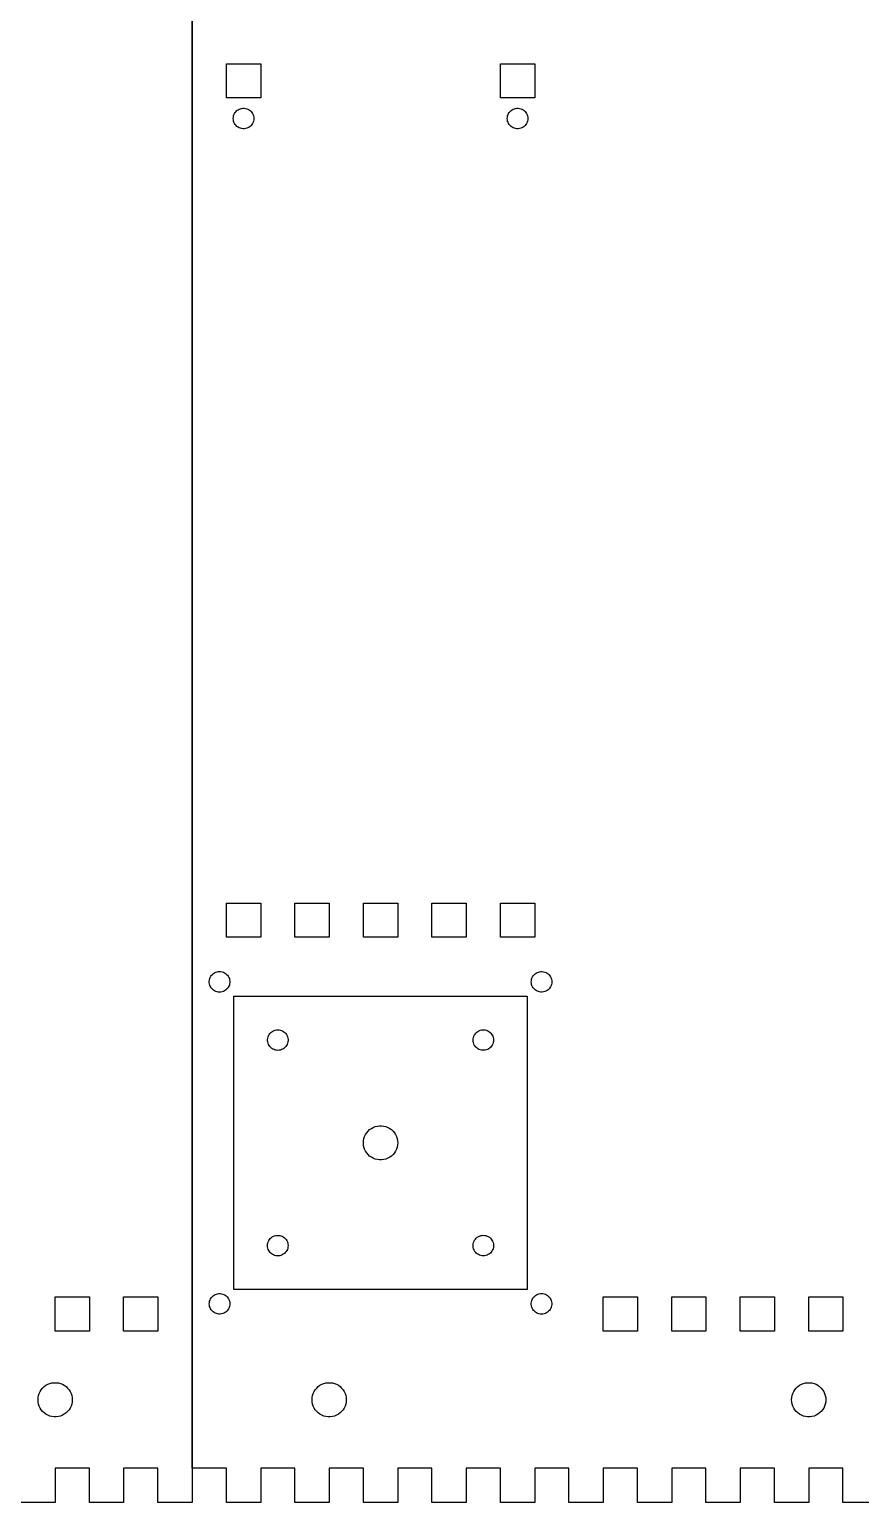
# Model space of a CAD drawing. Extents: x 0 to 495, y 0 to 430.
# Drawn here: x 251.4 to 372.7, y 0.1 to 215.1 of the extents above; entities that cross this region are included whole.
import ezdxf

# ---------------------------------------------------------------- set-up
doc = ezdxf.new("R2010")
doc.units = 0
doc.layers.add('Layer_1', color=7, linetype='CONTINUOUS')

msp = doc.modelspace()

# ---------------------------------------------------------------- linework, layer by layer
at = {"layer": 'Layer_1', "color": 7}
for p, q in [((275.141111, 5.141107), (275.141111, 430.141115)), ((275.141111, 400.141116), (275.141111, 30.141117)), ((280.141111, 205.141117), (280.141111, 210.141115)), ((280.141111, 210.141115), (285.141111, 210.141115)), ((285.141111, 210.141115), (285.141111, 205.141117)), ((320.141112, 205.141117), (320.141112, 210.141115)), ((320.141112, 210.141115), (325.14111, 210.141115)), ((325.14111, 210.141115), (325.14111, 205.141117)), ((285.141111, 205.141117), (280.141111, 205.141117)), ((325.14111, 205.141117), (320.141112, 205.141117)), ((281.153111, 201.953117), (281.141111, 202.141117)), ((281.141112, 202.141117), (281.153112, 202.329116)), ((281.153111, 202.329116), (281.188111, 202.514116)), ((281.188111, 202.514116), (281.246112, 202.693115)), ((281.246112, 202.693115), (281.327112, 202.864117)), ((281.327112, 202.864117), (281.427111, 203.023115)), ((281.427111, 203.023115), (281.548112, 203.168115)), ((281.548112, 203.168115), (281.685112, 203.297116)), ((281.685112, 203.297116), (281.837111, 203.407115)), ((281.837111, 203.407115), (282.002111, 203.498115)), ((282.002111, 203.498115), (282.177112, 203.568117)), ((282.177112, 203.568117), (282.360111, 203.614117)), ((282.360111, 203.614117), (282.547111, 203.638105)), ((282.547111, 203.638117), (282.735111, 203.638117)), ((282.735111, 203.638117), (282.922111, 203.614128)), ((282.922111, 203.614117), (283.105112, 203.568117)), ((283.105112, 203.568117), (283.280111, 203.498115)), ((283.280111, 203.498115), (283.445111, 203.407115)), ((283.445111, 203.407115), (283.597112, 203.297116)), ((283.597112, 203.297116), (283.734112, 203.168115)), ((283.734112, 203.168115), (283.855111, 203.023115)), ((283.855111, 203.023115), (283.955112, 202.864117)), ((283.955112, 202.864117), (284.036112, 202.693115)), ((284.036112, 202.693115), (284.094111, 202.514116)), ((284.094111, 202.514116), (284.129111, 202.329116)), ((284.129111, 202.329116), (284.141112, 202.141117)), ((284.141112, 202.141117), (284.129111, 201.953117)), ((321.141113, 202.141117), (321.153107, 202.329116)), ((321.153113, 201.953117), (321.141118, 202.141117)), ((321.153113, 202.329116), (321.188111, 202.514116)), ((321.188111, 202.514116), (321.246111, 202.693115)), ((321.246111, 202.693115), (321.327111, 202.864117)), ((321.327111, 202.864117), (321.427111, 203.023115)), ((321.427111, 203.023115), (321.548111, 203.168115)), ((321.548111, 203.168115), (321.68511, 203.297116)), ((321.68511, 203.297116), (321.837112, 203.407115)), ((321.837112, 203.407115), (322.00211, 203.498115)), ((322.00211, 203.498115), (322.177111, 203.568117)), ((322.177111, 203.568117), (322.360112, 203.614117)), ((322.360112, 203.614117), (322.547113, 203.638105)), ((322.547113, 203.638117), (322.735112, 203.638117)), ((322.735112, 203.638117), (322.922113, 203.614128)), ((322.922113, 203.614117), (323.105111, 203.568117)), ((323.105111, 203.568117), (323.280111, 203.498115)), ((323.280111, 203.498115), (323.445113, 203.407115)), ((323.445113, 203.407115), (323.597112, 203.297116)), ((323.597112, 203.297116), (323.734111, 203.168115)), ((323.734111, 203.168115), (323.855111, 203.023115)), ((323.855111, 203.023115), (323.955111, 202.864117)), ((323.955111, 202.864117), (324.036111, 202.693115)), ((324.036111, 202.693115), (324.094111, 202.514116)), ((324.094111, 202.514116), (324.129112, 202.329116)), ((324.129112, 202.329116), (324.141107, 202.141117)), ((324.141112, 202.141117), (324.129118, 201.953117)), ((281.188111, 201.768115), (281.153111, 201.953117)), ((281.246112, 201.589116), (281.188111, 201.768115)), ((281.327112, 201.418117), (281.246112, 201.589116)), ((281.427111, 201.259116), (281.327112, 201.418117)), ((281.548112, 201.114116), (281.427111, 201.259116)), ((281.685112, 200.985115), (281.548112, 201.114116)), ((281.837111, 200.875116), (281.685112, 200.985115)), ((282.002111, 200.784116), (281.837111, 200.875116)), ((282.177112, 200.714117), (282.002111, 200.784116)), ((282.360111, 200.668117), (282.177112, 200.714117)), ((282.547111, 200.644117), (282.360111, 200.668106)), ((282.735111, 200.644117), (282.547111, 200.644117)), ((282.922111, 200.668117), (282.735111, 200.644128)), ((283.105112, 200.714117), (282.922111, 200.668117)), ((283.280111, 200.784116), (283.105112, 200.714117)), ((283.445111, 200.875116), (283.280111, 200.784116)), ((283.597112, 200.985115), (283.445111, 200.875116)), ((283.734112, 201.114116), (283.597112, 200.985115)), ((283.855111, 201.259116), (283.734112, 201.114116)), ((283.955112, 201.418117), (283.855111, 201.259116)), ((284.036112, 201.589116), (283.955112, 201.418117)), ((284.094111, 201.768115), (284.036112, 201.589116)), ((284.129111, 201.953117), (284.094111, 201.768115)), ((321.188111, 201.768115), (321.153113, 201.953117)), ((321.246111, 201.589116), (321.188111, 201.768115)), ((321.327111, 201.418117), (321.246111, 201.589116)), ((321.427111, 201.259116), (321.327111, 201.418117)), ((321.548111, 201.114116), (321.427111, 201.259116)), ((321.68511, 200.985115), (321.548111, 201.114116)), ((321.837112, 200.875116), (321.68511, 200.985115)), ((322.00211, 200.784116), (321.837112, 200.875116)), ((322.177111, 200.714117), (322.00211, 200.784116)), ((322.360112, 200.668117), (322.177111, 200.714117)), ((322.547113, 200.644117), (322.360112, 200.668106)), ((322.735112, 200.644117), (322.547113, 200.644117)), ((322.922113, 200.668117), (322.735112, 200.644128)), ((323.105111, 200.714117), (322.922113, 200.668117)), ((323.280111, 200.784116), (323.105111, 200.714117)), ((323.445113, 200.875116), (323.280111, 200.784116)), ((323.597112, 200.985115), (323.445113, 200.875116)), ((323.734111, 201.114116), (323.597112, 200.985115)), ((323.855111, 201.259116), (323.734111, 201.114116)), ((323.955111, 201.418117), (323.855111, 201.259116)), ((324.036111, 201.589116), (323.955111, 201.418117)), ((324.094111, 201.768115), (324.036111, 201.589116)), ((324.129112, 201.953117), (324.094111, 201.768115)), ((280.141111, 82.641116), (280.141111, 87.641114)), ((280.141111, 87.641114), (285.141111, 87.641114)), ((285.141111, 87.641114), (285.141111, 82.641116)), ((290.141111, 82.641116), (290.141111, 87.641114)), ((290.141111, 87.641114), (295.141112, 87.641114)), ((295.141112, 87.641114), (295.141112, 82.641116)), ((300.141111, 82.641116), (300.141111, 87.641114)), ((300.141111, 87.641114), (305.141111, 87.641114)), ((305.141111, 87.641114), (305.141111, 82.641116)), ((310.141112, 82.641116), (310.141112, 87.641114)), ((310.141112, 87.641114), (315.14111, 87.641114)), ((315.14111, 87.641114), (315.14111, 82.641116)), ((320.141112, 82.641116), (320.141112, 87.641114)), ((320.141112, 87.641114), (325.14111, 87.641114)), ((325.14111, 87.641114), (325.14111, 82.641116)), ((285.141111, 82.641116), (280.141111, 82.641116)), ((295.141112, 82.641116), (290.141111, 82.641116)), ((305.141111, 82.641116), (300.141111, 82.641116)), ((315.14111, 82.641116), (310.141112, 82.641116)), ((325.14111, 82.641116), (320.141112, 82.641116)), ((278.259111, 77.355116), (278.418111, 77.455116)), ((278.418111, 77.455116), (278.589111, 77.536117)), ((278.589111, 77.536117), (278.768112, 77.594116)), ((278.768112, 77.594116), (278.953112, 77.629117)), ((278.953112, 77.629117), (279.141111, 77.641112)), ((279.141111, 77.641115), (279.329111, 77.62912)), ((279.329111, 77.629117), (279.514111, 77.594116)), ((279.514111, 77.594116), (279.693111, 77.536117)), ((279.693111, 77.536117), (279.864111, 77.455116)), ((279.864111, 77.455116), (280.023111, 77.355116)), ((325.185111, 77.297117), (325.337111, 77.407116)), ((325.337111, 77.407116), (325.502112, 77.498116)), ((325.502112, 77.498116), (325.677112, 77.568115)), ((325.677112, 77.568115), (325.860111, 77.614115)), ((325.860111, 77.614115), (326.047111, 77.638132)), ((326.047111, 77.638118), (326.235111, 77.638118)), ((326.235111, 77.638118), (326.422111, 77.6141)), ((326.422111, 77.614115), (326.605113, 77.568115)), ((326.605113, 77.568115), (326.78011, 77.498116)), ((326.78011, 77.498116), (326.945111, 77.407116)), ((326.945111, 77.407116), (327.097111, 77.297117)), ((277.644112, 76.235117), (277.668111, 76.422115)), ((277.644112, 76.047115), (277.644112, 76.235117)), ((277.668111, 75.860115), (277.644112, 76.047115)), ((277.668111, 76.422115), (277.714111, 76.605116)), ((277.714111, 75.677116), (277.668111, 75.860115)), ((277.714111, 76.605116), (277.784112, 76.780117)), ((277.784112, 75.502116), (277.714111, 75.677116)), ((277.784112, 76.780117), (277.875112, 76.945115)), ((277.875112, 75.337117), (277.784112, 75.502116)), ((277.875112, 76.945115), (277.985111, 77.097117)), ((277.985111, 75.185115), (277.875112, 75.337117)), ((277.985111, 77.097117), (278.114111, 77.234116)), ((278.114111, 77.234116), (278.259111, 77.355116)), ((280.023111, 77.355116), (280.168112, 77.234116)), ((280.168112, 77.234116), (280.297111, 77.097117)), ((280.297111, 77.097117), (280.407111, 76.945115)), ((280.407111, 75.337117), (280.297111, 75.185115)), ((280.407111, 76.945115), (280.498111, 76.780117)), ((280.498111, 75.502116), (280.407111, 75.337117)), ((280.498111, 76.780117), (280.568112, 76.605116)), ((280.568112, 75.677116), (280.498111, 75.502116)), ((280.568112, 76.605116), (280.614112, 76.422115)), ((280.614112, 75.860115), (280.568112, 75.677116)), ((280.638111, 76.047115), (280.614111, 75.860115)), ((280.614112, 76.422115), (280.638112, 76.235117)), ((280.638111, 76.235117), (280.638111, 76.047115)), ((324.641111, 76.141115), (324.653106, 76.329117)), ((324.653111, 75.953115), (324.641117, 76.141115)), ((324.653111, 76.329117), (324.688113, 76.514117)), ((324.688113, 75.768116), (324.653111, 75.953115)), ((324.688113, 76.514117), (324.746112, 76.693116)), ((324.746112, 75.589116), (324.688113, 75.768116)), ((324.746112, 76.693116), (324.827113, 76.864117)), ((324.827113, 75.418115), (324.746112, 75.589116)), ((324.827113, 76.864117), (324.927112, 77.023116)), ((324.927112, 75.259117), (324.827113, 75.418115)), ((324.927112, 77.023116), (325.048112, 77.168116)), ((325.048112, 75.114117), (324.927112, 75.259117)), ((325.048112, 77.168116), (325.185111, 77.297117)), ((327.097111, 77.297117), (327.234113, 77.168116)), ((327.234113, 77.168116), (327.355113, 77.023116)), ((327.355113, 75.259117), (327.234113, 75.114117)), ((327.355113, 77.023116), (327.455112, 76.864117)), ((327.455112, 75.418115), (327.355113, 75.259117)), ((327.455112, 76.864117), (327.53611, 76.693116)), ((327.53611, 75.589116), (327.455112, 75.418115)), ((327.53611, 76.693116), (327.594112, 76.514117)), ((327.594112, 75.768116), (327.53611, 75.589116)), ((327.594112, 76.514117), (327.629111, 76.329117)), ((327.629111, 75.953115), (327.594112, 75.768116)), ((327.629111, 76.329117), (327.641105, 76.141115)), ((327.641111, 76.141115), (327.629116, 75.953115)), ((278.114111, 75.048116), (277.985111, 75.185115)), ((278.259111, 74.927116), (278.114111, 75.048116)), ((278.418111, 74.827116), (278.259111, 74.927116)), ((278.589111, 74.746116), (278.418111, 74.827116)), ((278.768112, 74.688116), (278.589111, 74.746116)), ((278.953112, 74.653115), (278.768112, 74.688116)), ((279.141111, 74.641115), (278.953112, 74.65311)), ((279.329111, 74.653115), (279.141111, 74.641121)), ((279.514111, 74.688116), (279.329111, 74.653115)), ((279.693111, 74.746116), (279.514111, 74.688116)), ((279.864111, 74.827116), (279.693111, 74.746116)), ((280.023111, 74.927116), (279.864111, 74.827116)), ((280.168112, 75.048116), (280.023111, 74.927116)), ((280.297111, 75.185115), (280.168112, 75.048116)), ((281.241111, 31.241117), (281.241111, 74.041116)), ((281.241111, 74.041116), (324.041112, 74.041116)), ((281.241113, 31.241118), (281.241113, 74.041126)), ((281.241113, 74.041126), (324.041113, 74.041126)), ((324.041112, 74.041116), (324.041112, 31.241117)), ((324.041113, 74.041126), (324.041113, 31.241118)), ((325.185111, 74.985116), (325.048112, 75.114117)), ((325.337111, 74.875117), (325.185111, 74.985116)), ((325.502112, 74.784117), (325.337111, 74.875117)), ((325.677112, 74.714118), (325.502112, 74.784117)), ((325.860111, 74.668115), (325.677112, 74.714118)), ((326.047111, 74.644115), (325.860111, 74.668104)), ((326.235111, 74.644115), (326.047111, 74.644115)), ((326.422111, 74.668115), (326.235111, 74.644126)), ((326.605113, 74.714118), (326.422111, 74.668115)), ((326.78011, 74.784117), (326.605113, 74.714118)), ((326.945111, 74.875117), (326.78011, 74.784117)), ((327.097111, 74.985116), (326.945111, 74.875117)), ((327.234113, 75.114117), (327.097111, 74.985116)), ((286.614113, 68.734126), (286.759113, 68.855126)), ((286.759113, 68.855126), (286.918113, 68.955125)), ((286.918113, 68.955125), (287.089113, 69.036126)), ((287.089113, 69.036126), (287.268113, 69.094126)), ((287.268113, 69.094126), (287.453113, 69.129124)), ((287.453113, 69.129124), (287.641113, 69.141118)), ((287.641113, 69.141124), (287.829113, 69.12913)), ((287.829113, 69.129124), (288.014113, 69.094126)), ((288.014113, 69.094126), (288.193113, 69.036126)), ((288.193113, 69.036126), (288.364113, 68.955125)), ((288.364113, 68.955125), (288.523113, 68.855126)), ((288.523113, 68.855126), (288.668113, 68.734126)), ((316.685113, 68.797126), (316.837113, 68.907125)), ((316.837113, 68.907125), (317.002113, 68.998125)), ((317.002113, 68.998125), (317.177113, 69.068124)), ((317.177113, 69.068124), (317.360113, 69.114124)), ((317.360113, 69.114124), (317.547113, 69.138113)), ((317.547113, 69.138124), (317.735113, 69.138124)), ((317.735113, 69.138124), (317.922113, 69.114135)), ((317.922113, 69.114124), (318.105113, 69.068124)), ((318.105113, 69.068124), (318.280113, 68.998125)), ((318.280113, 68.998125), (318.445113, 68.907125)), ((318.445113, 68.907125), (318.597113, 68.797126)), ((286.144113, 67.735124), (286.168113, 67.922124)), ((286.144113, 67.547124), (286.144113, 67.735124)), ((286.168113, 67.360116), (286.144113, 67.547124)), ((286.168113, 67.922124), (286.214113, 68.105126)), ((286.214113, 67.177123), (286.168113, 67.360116)), ((286.214113, 68.105126), (286.284113, 68.280123)), ((286.284113, 67.002117), (286.214113, 67.177123)), ((286.284113, 68.280123), (286.375113, 68.445125)), ((286.375113, 66.83713), (286.284113, 67.002117)), ((286.375113, 68.445125), (286.485113, 68.597124)), ((286.485113, 66.685125), (286.375113, 66.83713)), ((286.485113, 68.597124), (286.614113, 68.734126)), ((286.614113, 66.548134), (286.485113, 66.685125)), ((288.668113, 68.734126), (288.797113, 68.597124)), ((288.797113, 66.685125), (288.668113, 66.548134)), ((288.797113, 68.597124), (288.907113, 68.445125)), ((288.907113, 66.83713), (288.797113, 66.685125)), ((288.907113, 68.445125), (288.998113, 68.280123)), ((288.998113, 67.002117), (288.907113, 66.83713)), ((288.998113, 68.280123), (289.068113, 68.105126)), ((289.068113, 67.177123), (288.998113, 67.002117)), ((289.068113, 68.105126), (289.114113, 67.922124)), ((289.114113, 67.360116), (289.068113, 67.177123)), ((289.114113, 67.922124), (289.138113, 67.735124)), ((289.138113, 67.547124), (289.114113, 67.360116)), ((289.138113, 67.735124), (289.138113, 67.547124)), ((316.141113, 67.641124), (316.153113, 67.829124)), ((316.153113, 67.453125), (316.141113, 67.641124)), ((316.153113, 67.829124), (316.188113, 68.014126)), ((316.188113, 67.268111), (316.153113, 67.453125)), ((316.188113, 68.014126), (316.246113, 68.193125)), ((316.246113, 67.089126), (316.188113, 67.268111)), ((316.246113, 68.193125), (316.327113, 68.364124)), ((316.327113, 66.918127), (316.246113, 67.089126)), ((316.327113, 68.364124), (316.427113, 68.523125)), ((316.427113, 66.759123), (316.327113, 66.918127)), ((316.427113, 68.523125), (316.548113, 68.668125)), ((316.548113, 66.614118), (316.427113, 66.759123)), ((316.548113, 68.668125), (316.685113, 68.797126)), ((318.597113, 68.797126), (318.734113, 68.668125)), ((318.734113, 68.668125), (318.855113, 68.523125)), ((318.855113, 66.759123), (318.734113, 66.614118)), ((318.855113, 68.523125), (318.955113, 68.364124)), ((318.955113, 66.918127), (318.855113, 66.759123)), ((318.955113, 68.364124), (319.036113, 68.193125)), ((319.036113, 67.089126), (318.955113, 66.918127)), ((319.036113, 68.193125), (319.094113, 68.014126)), ((319.094113, 67.268111), (319.036113, 67.089126)), ((319.094113, 68.014126), (319.129113, 67.829124)), ((319.129113, 67.453125), (319.094113, 67.268111)), ((319.129113, 67.829124), (319.141113, 67.641124)), ((319.141113, 67.641124), (319.129113, 67.453125)), ((286.759113, 66.427117), (286.614113, 66.548134)), ((286.918113, 66.327126), (286.759113, 66.427117)), ((287.089113, 66.246128), (286.918113, 66.327126)), ((287.268113, 66.188131), (287.089113, 66.246128)), ((287.453113, 66.153136), (287.268113, 66.188131)), ((287.641113, 66.141113), (287.453113, 66.153249)), ((287.829113, 66.153136), (287.641113, 66.141)), ((288.014113, 66.188131), (287.829113, 66.153136)), ((288.193113, 66.246128), (288.014113, 66.188131)), ((288.364113, 66.327126), (288.193113, 66.246128)), ((288.523113, 66.427117), (288.364113, 66.327126)), ((288.668113, 66.548134), (288.523113, 66.427117)), ((316.685113, 66.485114), (316.548113, 66.614118)), ((316.837113, 66.375132), (316.685113, 66.485114)), ((317.002113, 66.284115), (316.837113, 66.375132)), ((317.177113, 66.214124), (317.002113, 66.284115)), ((317.360113, 66.168122), (317.177113, 66.214124)), ((317.547113, 66.144133), (317.360113, 66.168122)), ((317.735113, 66.144133), (317.547113, 66.144133)), ((317.922113, 66.168122), (317.735113, 66.144133)), ((318.105113, 66.214124), (317.922113, 66.168122)), ((318.280113, 66.284115), (318.105113, 66.214124)), ((318.445113, 66.375132), (318.280113, 66.284115)), ((318.597113, 66.485114), (318.445113, 66.375132)), ((318.734113, 66.614118), (318.597113, 66.485114)), ((300.317113, 53.561114), (300.450113, 53.845114)), ((300.450113, 53.845114), (300.618113, 54.110121)), ((300.618113, 54.110121), (300.819113, 54.352126)), ((300.819113, 54.352126), (301.047113, 54.567123)), ((301.047113, 54.567123), (301.301113, 54.75212)), ((301.301113, 54.75212), (301.577113, 54.903137)), ((301.577113, 54.903137), (301.868113, 55.01913)), ((301.868113, 55.01913), (302.173113, 55.097137)), ((302.173113, 55.097137), (302.484113, 55.136112)), ((302.484113, 55.136112), (302.798113, 55.136112)), ((302.798113, 55.136112), (303.109113, 55.097137)), ((303.109113, 55.097137), (303.414113, 55.01913)), ((303.414113, 55.01913), (303.705113, 54.903137)), ((303.705113, 54.903137), (303.981113, 54.75212)), ((303.981113, 54.75212), (304.235113, 54.567123)), ((304.235113, 54.567123), (304.463113, 54.352126)), ((304.463113, 54.352126), (304.664113, 54.110121)), ((304.664113, 54.110121), (304.832113, 53.845114)), ((304.832113, 53.845114), (304.965113, 53.561114)), ((300.141113, 52.641126), (300.161113, 52.95411)), ((300.161113, 52.328113), (300.141113, 52.641126)), ((300.161113, 52.95411), (300.220113, 53.263116)), ((300.220113, 52.019136), (300.161113, 52.328113)), ((300.220113, 53.263116), (300.317113, 53.561114)), ((300.317113, 51.721138), (300.220113, 52.019136)), ((300.450113, 51.437138), (300.317113, 51.721138)), ((304.965113, 51.721138), (304.832113, 51.437138)), ((304.965113, 53.561114), (305.062113, 53.263116)), ((305.062113, 52.019136), (304.965113, 51.721138)), ((305.062113, 53.263116), (305.121113, 52.95411)), ((305.121113, 52.328113), (305.062113, 52.019136)), ((305.121113, 52.95411), (305.141113, 52.641126)), ((305.141113, 52.641126), (305.121113, 52.328113)), ((300.618113, 51.172131), (300.450113, 51.437138)), ((300.819113, 50.930126), (300.618113, 51.172131)), ((301.047113, 50.715129), (300.819113, 50.930126)), ((301.301113, 50.530132), (301.047113, 50.715129)), ((301.577113, 50.379115), (301.301113, 50.530132)), ((301.868113, 50.263122), (301.577113, 50.379115)), ((302.173113, 50.185115), (301.868113, 50.263122)), ((302.484113, 50.146112), (302.173113, 50.185115)), ((302.798113, 50.146112), (302.484113, 50.146112)), ((303.109113, 50.185115), (302.798113, 50.146112)), ((303.414113, 50.263122), (303.109113, 50.185115)), ((303.705113, 50.379115), (303.414113, 50.263122)), ((303.981113, 50.530132), (303.705113, 50.379115)), ((304.235113, 50.715129), (303.981113, 50.530132)), ((304.463113, 50.930126), (304.235113, 50.715129)), ((304.664113, 51.172131), (304.463113, 50.930126)), ((304.832113, 51.437138), (304.664113, 51.172131)), ((286.548113, 38.668134), (286.685113, 38.797138)), ((286.685113, 38.797138), (286.837113, 38.90712)), ((286.837113, 38.90712), (287.002113, 38.998137)), ((287.002113, 38.998137), (287.177113, 39.068128)), ((287.177113, 39.068128), (287.360113, 39.11413)), ((287.360113, 39.11413), (287.547113, 39.138119)), ((287.547113, 39.138119), (287.735113, 39.138119)), ((287.735113, 39.138119), (287.922113, 39.11413)), ((287.922113, 39.11413), (288.105113, 39.068128)), ((288.105113, 39.068128), (288.280113, 38.998137)), ((288.280113, 38.998137), (288.445113, 38.90712)), ((288.445113, 38.90712), (288.597113, 38.797138)), ((288.597113, 38.797138), (288.734113, 38.668134)), ((316.485113, 38.597127), (316.614113, 38.734118)), ((316.614113, 38.734118), (316.759113, 38.855135)), ((316.759113, 38.855135), (316.918113, 38.955126)), ((316.918113, 38.955126), (317.089113, 39.036124)), ((317.089113, 39.036124), (317.268113, 39.094121)), ((317.268113, 39.094121), (317.453113, 39.129116)), ((317.453113, 39.129116), (317.641113, 39.141252)), ((317.641113, 39.141111), (317.829113, 39.128975)), ((317.829113, 39.129116), (318.014113, 39.094121)), ((318.014113, 39.094121), (318.193113, 39.036124)), ((318.193113, 39.036124), (318.364113, 38.955126)), ((318.364113, 38.955126), (318.523113, 38.855135)), ((318.523113, 38.855135), (318.668113, 38.734118)), ((318.668113, 38.734118), (318.797113, 38.597127)), ((286.141113, 37.641128), (286.153113, 37.829116)), ((286.153113, 37.453111), (286.141113, 37.641128)), ((286.153113, 37.829116), (286.188113, 38.014113)), ((286.188113, 37.268115), (286.153113, 37.453111)), ((286.188113, 38.014113), (286.246113, 38.193126)), ((286.246113, 37.089129), (286.188113, 37.268115)), ((286.246113, 38.193126), (286.327113, 38.364125)), ((286.327113, 36.918131), (286.246113, 37.089129)), ((286.327113, 38.364125), (286.427113, 38.523129)), ((286.427113, 36.759127), (286.327113, 36.918131)), ((286.427113, 38.523129), (286.548113, 38.668134)), ((286.548113, 36.614121), (286.427113, 36.759127)), ((286.685113, 36.485117), (286.548113, 36.614121)), ((288.734113, 36.614121), (288.597113, 36.485117)), ((288.734113, 38.668134), (288.855113, 38.523129)), ((288.855113, 36.759127), (288.734113, 36.614121)), ((288.855113, 38.523129), (288.955113, 38.364125)), ((288.955113, 36.918131), (288.855113, 36.759127)), ((288.955113, 38.364125), (289.036113, 38.193126)), ((289.036113, 37.089129), (288.955113, 36.918131)), ((289.036113, 38.193126), (289.094113, 38.014113)), ((289.094113, 37.268115), (289.036113, 37.089129)), ((289.094113, 38.014113), (289.129113, 37.829116)), ((289.129113, 37.453111), (289.094113, 37.268115)), ((289.129113, 37.829116), (289.141113, 37.641128)), ((289.141113, 37.641128), (289.129113, 37.453111)), ((316.144113, 37.735136), (316.168113, 37.922136)), ((316.144113, 37.54712), (316.144113, 37.735136)), ((316.168113, 37.360119), (316.144113, 37.54712)), ((316.168113, 37.922136), (316.214113, 38.105129)), ((316.214113, 37.177126), (316.168113, 37.360119)), ((316.214113, 38.105129), (316.284113, 38.280135)), ((316.284113, 37.00212), (316.214113, 37.177126)), ((316.284113, 38.280135), (316.375113, 38.445122)), ((316.375113, 36.837133), (316.284113, 37.00212)), ((316.375113, 38.445122), (316.485113, 38.597127)), ((316.485113, 36.685128), (316.375113, 36.837133)), ((316.614113, 36.548138), (316.485113, 36.685128)), ((318.797113, 36.685128), (318.668113, 36.548138)), ((318.797113, 38.597127), (318.907113, 38.445122)), ((318.907113, 36.837133), (318.797113, 36.685128)), ((318.907113, 38.445122), (318.998113, 38.280135)), ((318.998113, 37.00212), (318.907113, 36.837133)), ((318.998113, 38.280135), (319.068113, 38.105129)), ((319.068113, 37.177126), (318.998113, 37.00212)), ((319.068113, 38.105129), (319.114113, 37.922136)), ((319.114113, 37.360119), (319.068113, 37.177126)), ((319.114113, 37.922136), (319.138113, 37.735136)), ((319.138113, 37.54712), (319.114113, 37.360119)), ((319.138113, 37.735136), (319.138113, 37.54712)), ((286.837113, 36.375135), (286.685113, 36.485117)), ((287.002113, 36.284119), (286.837113, 36.375135)), ((287.177113, 36.214128), (287.002113, 36.284119)), ((287.360113, 36.168125), (287.177113, 36.214128)), ((287.547113, 36.144136), (287.360113, 36.168125)), ((287.735113, 36.144136), (287.547113, 36.144136)), ((287.922113, 36.168125), (287.735113, 36.144136)), ((288.105113, 36.214128), (287.922113, 36.168125)), ((288.280113, 36.284119), (288.105113, 36.214128)), ((288.445113, 36.375135), (288.280113, 36.284119)), ((288.597113, 36.485117), (288.445113, 36.375135)), ((316.759113, 36.427121), (316.614113, 36.548138)), ((316.918113, 36.327129), (316.759113, 36.427121)), ((317.089113, 36.246132), (316.918113, 36.327129)), ((317.268113, 36.188135), (317.089113, 36.246132)), ((317.453113, 36.153111), (317.268113, 36.188135)), ((317.641113, 36.141117), (317.453113, 36.153252)), ((317.829113, 36.153111), (317.641113, 36.140976)), ((318.014113, 36.188135), (317.829113, 36.153111)), ((318.193113, 36.246132), (318.014113, 36.188135)), ((318.364113, 36.327129), (318.193113, 36.246132)), ((318.523113, 36.427121), (318.364113, 36.327129)), ((318.668113, 36.548138), (318.523113, 36.427121)), ((255.141112, 25.141115), (255.141112, 30.141117)), ((255.141112, 30.141117), (260.14111, 30.141117)), ((260.14111, 30.141117), (260.14111, 25.141115)), ((265.141112, 25.141115), (265.141112, 30.141117)), ((265.141112, 30.141117), (270.14111, 30.141117)), ((270.14111, 30.141117), (270.14111, 25.141115)), ((275.141111, 30.141117), (275.141111, 25.141115)), ((277.927112, 30.023117), (278.048112, 30.168117)), ((278.048112, 30.168117), (278.185112, 30.297115)), ((278.185112, 30.297115), (278.337111, 30.407117)), ((278.337111, 30.407117), (278.502111, 30.498116)), ((278.502111, 30.498116), (278.677111, 30.568116)), ((278.677111, 30.568116), (278.860111, 30.614115)), ((278.860111, 30.614115), (279.047111, 30.638104)), ((279.047111, 30.638116), (279.235111, 30.638116)), ((279.235111, 30.638116), (279.422112, 30.614127)), ((279.422112, 30.614115), (279.605111, 30.568116)), ((279.605111, 30.568116), (279.780112, 30.498116)), ((279.780112, 30.498116), (279.945111, 30.407117)), ((279.945111, 30.407117), (280.097111, 30.297115)), ((280.097111, 30.297115), (280.234111, 30.168117)), ((280.234111, 30.168117), (280.355111, 30.023117)), ((324.041112, 31.241117), (281.241111, 31.241117)), ((324.041113, 31.241118), (281.241113, 31.241118)), ((324.985112, 30.097115), (325.11411, 30.234114)), ((325.11411, 30.234114), (325.25911, 30.355117)), ((325.25911, 30.355117), (325.418111, 30.455117)), ((325.418111, 30.455117), (325.589113, 30.536115)), ((325.589113, 30.536115), (325.768112, 30.594117)), ((325.768112, 30.594117), (325.953112, 30.629116)), ((325.953112, 30.629116), (326.141111, 30.64111)), ((326.141111, 30.641116), (326.329111, 30.629121)), ((326.329111, 30.629116), (326.51411, 30.594117)), ((326.51411, 30.594117), (326.693112, 30.536115)), ((326.693112, 30.536115), (326.864111, 30.455117)), ((326.864111, 30.455117), (327.023112, 30.355117)), ((327.023112, 30.355117), (327.168112, 30.234114)), ((327.168112, 30.234114), (327.29711, 30.097115)), ((335.14111, 25.141115), (335.14111, 30.141117)), ((335.14111, 30.141117), (340.141111, 30.141117)), ((340.141111, 30.141117), (340.141111, 25.141115)), ((345.141113, 25.141115), (345.141113, 30.141117)), ((345.141113, 30.141117), (350.141111, 30.141117)), ((350.141111, 30.141117), (350.141111, 25.141115)), ((355.141112, 25.141115), (355.141112, 30.141117)), ((355.141112, 30.141117), (360.141111, 30.141117)), ((360.141111, 30.141117), (360.141111, 25.141115)), ((365.141112, 25.141115), (365.141112, 30.141117)), ((365.141112, 30.141117), (370.141111, 30.141117)), ((370.141111, 30.141117), (370.141111, 25.141115)), ((277.641112, 29.141116), (277.653111, 29.329115)), ((277.653111, 28.953116), (277.641112, 29.141116)), ((277.653111, 29.329115), (277.688111, 29.514115)), ((277.688111, 28.768117), (277.653111, 28.953116)), ((277.688111, 29.514115), (277.746111, 29.693117)), ((277.746111, 28.589117), (277.688111, 28.768117)), ((277.746111, 29.693117), (277.827111, 29.864115)), ((277.827111, 28.418116), (277.746111, 28.589117)), ((277.827111, 29.864115), (277.927112, 30.023117)), ((277.927112, 28.259115), (277.827111, 28.418116)), ((278.048112, 28.114115), (277.927112, 28.259115)), ((278.185112, 27.985117), (278.048112, 28.114115)), ((278.337111, 27.875115), (278.185112, 27.985117)), ((280.097111, 27.985117), (279.945111, 27.875115)), ((280.234111, 28.114115), (280.097111, 27.985117)), ((280.355111, 28.259115), (280.234111, 28.114115)), ((280.355111, 30.023117), (280.455111, 29.864115)), ((280.455111, 28.418116), (280.355111, 28.259115)), ((280.455111, 29.864115), (280.536112, 29.693117)), ((280.536112, 28.589117), (280.455111, 28.418116)), ((280.536112, 29.693117), (280.594112, 29.514115)), ((280.594112, 28.768117), (280.536112, 28.589117)), ((280.594112, 29.514115), (280.629111, 29.329115)), ((280.629111, 28.953116), (280.594112, 28.768117)), ((280.629111, 29.329115), (280.641111, 29.141116)), ((280.641111, 29.141116), (280.629111, 28.953116)), ((324.644111, 29.235116), (324.6681, 29.422116)), ((324.644111, 29.047116), (324.644111, 29.235116)), ((324.668111, 28.860116), (324.644123, 29.047116)), ((324.668111, 29.422116), (324.714111, 29.605115)), ((324.714111, 28.677117), (324.668111, 28.860116)), ((324.714111, 29.605115), (324.78411, 29.780115)), ((324.78411, 28.502117), (324.714111, 28.677117)), ((324.78411, 29.780115), (324.87511, 29.945116)), ((324.87511, 28.337115), (324.78411, 28.502117)), ((324.87511, 29.945116), (324.985112, 30.097115)), ((324.985112, 28.185116), (324.87511, 28.337115)), ((325.11411, 28.048117), (324.985112, 28.185116)), ((325.25911, 27.927117), (325.11411, 28.048117)), ((327.168112, 28.048117), (327.023112, 27.927117)), ((327.29711, 28.185116), (327.168112, 28.048117)), ((327.29711, 30.097115), (327.407112, 29.945116)), ((327.407112, 28.337115), (327.29711, 28.185116)), ((327.407112, 29.945116), (327.498112, 29.780115)), ((327.498112, 28.502117), (327.407112, 28.337115)), ((327.498112, 29.780115), (327.568111, 29.605115)), ((327.568111, 28.677117), (327.498112, 28.502117)), ((327.568111, 29.605115), (327.614111, 29.422116)), ((327.614111, 28.860116), (327.568111, 28.677117)), ((327.614111, 29.422116), (327.6381, 29.235116)), ((327.638111, 29.047116), (327.614122, 28.860116)), ((327.638111, 29.235116), (327.638111, 29.047116)), ((278.502111, 27.784115), (278.337111, 27.875115)), ((278.677111, 27.714116), (278.502111, 27.784115)), ((278.860111, 27.668116), (278.677111, 27.714116)), ((279.047111, 27.644116), (278.860111, 27.668105)), ((279.235111, 27.644116), (279.047111, 27.644116)), ((279.422112, 27.668116), (279.235111, 27.644127)), ((279.605111, 27.714116), (279.422112, 27.668116)), ((279.780112, 27.784115), (279.605111, 27.714116)), ((279.945111, 27.875115), (279.780112, 27.784115)), ((325.418111, 27.827117), (325.25911, 27.927117)), ((325.589113, 27.746117), (325.418111, 27.827117)), ((325.768112, 27.688117), (325.589113, 27.746117)), ((325.953112, 27.653116), (325.768112, 27.688117)), ((326.141111, 27.641116), (325.953112, 27.65311)), ((326.329111, 27.653116), (326.141111, 27.641122)), ((326.51411, 27.688117), (326.329111, 27.653116)), ((326.693112, 27.746117), (326.51411, 27.688117)), ((326.864111, 27.827117), (326.693112, 27.746117)), ((327.023112, 27.927117), (326.864111, 27.827117)), ((260.14111, 25.141115), (255.141112, 25.141115)), ((270.14111, 25.141115), (265.141112, 25.141115)), ((275.141111, 25.141115), (275.141111, 5.141107)), ((340.141111, 25.141115), (335.14111, 25.141115)), ((350.141111, 25.141115), (345.141113, 25.141115)), ((360.141111, 25.141115), (355.141112, 25.141115)), ((370.141111, 25.141115), (365.141112, 25.141115)), ((253.547112, 17.067116), (253.801112, 17.252115)), ((253.801112, 17.252115), (254.077112, 17.403115)), ((254.077112, 17.403115), (254.368111, 17.519117)), ((254.368111, 17.519117), (254.673111, 17.597115)), ((254.673111, 17.597115), (254.984112, 17.636115)), ((254.984112, 17.636115), (255.298112, 17.636115)), ((255.298112, 17.636115), (255.609113, 17.597115)), ((255.609113, 17.597115), (255.91411, 17.519117)), ((255.91411, 17.519117), (256.205112, 17.403115)), ((256.205112, 17.403115), (256.481112, 17.252115)), ((256.481112, 17.252115), (256.735112, 17.067116)), ((293.547111, 17.067116), (293.801111, 17.252115)), ((293.801111, 17.252115), (294.077111, 17.403115)), ((294.077111, 17.403115), (294.368111, 17.519117)), ((294.368111, 17.519117), (294.673111, 17.597115)), ((294.673111, 17.597115), (294.984112, 17.636115)), ((294.984112, 17.636115), (295.298111, 17.636115)), ((295.298111, 17.636115), (295.609111, 17.597115)), ((295.609111, 17.597115), (295.914111, 17.519117)), ((295.914111, 17.519117), (296.205111, 17.403115)), ((296.205111, 17.403115), (296.481111, 17.252115)), ((296.481111, 17.252115), (296.735111, 17.067116)), ((363.547112, 17.067116), (363.801112, 17.252115)), ((363.801112, 17.252115), (364.077112, 17.403115)), ((364.077112, 17.403115), (364.368111, 17.519117)), ((364.368111, 17.519117), (364.673111, 17.597115)), ((364.673111, 17.597115), (364.984112, 17.636115)), ((364.984112, 17.636115), (365.298112, 17.636115)), ((365.298112, 17.636115), (365.609113, 17.597115)), ((365.609113, 17.597115), (365.91411, 17.519117)), ((365.91411, 17.519117), (366.205112, 17.403115)), ((366.205112, 17.403115), (366.481112, 17.252115)), ((366.481112, 17.252115), (366.735112, 17.067116)), ((252.661112, 14.828103), (252.641103, 15.141116)), ((252.641111, 15.141116), (252.661121, 15.454117)), ((252.661112, 15.454117), (252.720111, 15.763116)), ((252.720111, 15.763116), (252.817111, 16.061115)), ((252.817111, 16.061115), (252.950111, 16.345115)), ((252.950111, 16.345115), (253.118112, 16.610116)), ((253.118112, 16.610116), (253.319111, 16.852116)), ((253.319111, 16.852116), (253.547112, 17.067116)), ((256.735112, 17.067116), (256.96311, 16.852116)), ((256.96311, 16.852116), (257.164112, 16.610116)), ((257.164112, 16.610116), (257.33211, 16.345115)), ((257.33211, 16.345115), (257.46511, 16.061115)), ((257.46511, 16.061115), (257.56211, 15.763116)), ((257.56211, 15.763116), (257.621111, 15.454117)), ((257.641113, 15.141116), (257.621103, 14.828103)), ((257.621111, 15.454117), (257.641121, 15.141116)), ((292.661111, 14.828103), (292.64111, 15.141116)), ((292.641111, 15.141116), (292.661113, 15.454117)), ((292.661111, 15.454117), (292.720111, 15.763116)), ((292.720111, 15.763116), (292.817111, 16.061115)), ((292.817111, 16.061115), (292.950111, 16.345115)), ((292.950111, 16.345115), (293.118111, 16.610116)), ((293.118111, 16.610116), (293.319111, 16.852116)), ((293.319111, 16.852116), (293.547111, 17.067116)), ((296.735111, 17.067116), (296.963111, 16.852116)), ((296.963111, 16.852116), (297.164111, 16.610116)), ((297.164111, 16.610116), (297.332112, 16.345115)), ((297.332112, 16.345115), (297.465111, 16.061115)), ((297.465111, 16.061115), (297.562111, 15.763116)), ((297.562111, 15.763116), (297.621111, 15.454117)), ((297.641111, 15.141116), (297.62111, 14.828103)), ((297.621111, 15.454117), (297.641112, 15.141116)), ((362.661113, 14.828103), (362.641103, 15.141116)), ((362.641111, 15.141116), (362.661121, 15.454117)), ((362.661113, 15.454117), (362.720111, 15.763116)), ((362.720111, 15.763116), (362.817111, 16.061115)), ((362.817111, 16.061115), (362.950111, 16.345115)), ((362.950111, 16.345115), (363.118112, 16.610116)), ((363.118112, 16.610116), (363.319111, 16.852116)), ((363.319111, 16.852116), (363.547112, 17.067116)), ((366.735112, 17.067116), (366.963111, 16.852116)), ((366.963111, 16.852116), (367.164112, 16.610116)), ((367.164112, 16.610116), (367.33211, 16.345115)), ((367.33211, 16.345115), (367.46511, 16.061115)), ((367.46511, 16.061115), (367.56211, 15.763116)), ((367.56211, 15.763116), (367.621112, 15.454117)), ((367.641113, 15.141116), (367.621103, 14.828103)), ((367.621112, 15.454117), (367.641121, 15.141116)), ((252.720111, 14.519126), (252.661112, 14.828103)), ((252.817111, 14.221128), (252.720111, 14.519126)), ((252.950111, 13.937127), (252.817111, 14.221128)), ((253.118112, 13.672121), (252.950111, 13.937127)), ((253.319111, 13.430115), (253.118112, 13.672121)), ((253.547112, 13.215118), (253.319111, 13.430115)), ((253.801112, 13.030122), (253.547112, 13.215118)), ((254.077112, 12.879104), (253.801112, 13.030122)), ((256.481112, 13.030122), (256.205112, 12.879104)), ((256.735112, 13.215118), (256.481112, 13.030122)), ((256.96311, 13.430115), (256.735112, 13.215118)), ((257.164112, 13.672121), (256.96311, 13.430115)), ((257.33211, 13.937127), (257.164112, 13.672121)), ((257.46511, 14.221128), (257.33211, 13.937127)), ((257.56211, 14.519126), (257.46511, 14.221128)), ((257.621111, 14.828103), (257.56211, 14.519126)), ((292.720111, 14.519126), (292.661111, 14.828103)), ((292.817111, 14.221128), (292.720111, 14.519126)), ((292.950111, 13.937127), (292.817111, 14.221128)), ((293.118111, 13.672121), (292.950111, 13.937127)), ((293.319111, 13.430115), (293.118111, 13.672121)), ((293.547111, 13.215118), (293.319111, 13.430115)), ((293.801111, 13.030122), (293.547111, 13.215118)), ((294.077111, 12.879104), (293.801111, 13.030122)), ((296.481111, 13.030122), (296.205111, 12.879104)), ((296.735111, 13.215118), (296.481111, 13.030122)), ((296.963111, 13.430115), (296.735111, 13.215118)), ((297.164111, 13.672121), (296.963111, 13.430115)), ((297.332112, 13.937127), (297.164111, 13.672121)), ((297.465111, 14.221128), (297.332112, 13.937127)), ((297.562111, 14.519126), (297.465111, 14.221128)), ((297.621111, 14.828103), (297.562111, 14.519126)), ((362.720111, 14.519126), (362.661113, 14.828103)), ((362.817111, 14.221128), (362.720111, 14.519126)), ((362.950111, 13.937127), (362.817111, 14.221128)), ((363.118112, 13.672121), (362.950111, 13.937127)), ((363.319111, 13.430115), (363.118112, 13.672121)), ((363.547112, 13.215118), (363.319111, 13.430115)), ((363.801112, 13.030122), (363.547112, 13.215118)), ((364.077112, 12.879104), (363.801112, 13.030122)), ((366.481112, 13.030122), (366.205112, 12.879104)), ((366.735112, 13.215118), (366.481112, 13.030122)), ((366.963111, 13.430115), (366.735112, 13.215118)), ((367.164112, 13.672121), (366.963111, 13.430115)), ((367.33211, 13.937127), (367.164112, 13.672121)), ((367.46511, 14.221128), (367.33211, 13.937127)), ((367.56211, 14.519126), (367.46511, 14.221128)), ((367.621112, 14.828103), (367.56211, 14.519126)), ((254.368111, 12.763111), (254.077112, 12.879104)), ((254.673111, 12.685105), (254.368111, 12.763111)), ((254.984112, 12.64613), (254.673111, 12.685105)), ((255.298112, 12.64613), (254.984112, 12.64613)), ((255.609113, 12.685105), (255.298112, 12.64613)), ((255.91411, 12.763111), (255.609113, 12.685105)), ((256.205112, 12.879104), (255.91411, 12.763111)), ((294.368111, 12.763111), (294.077111, 12.879104)), ((294.673111, 12.685105), (294.368111, 12.763111)), ((294.984112, 12.64613), (294.673111, 12.685105)), ((295.298111, 12.64613), (294.984112, 12.64613)), ((295.609111, 12.685105), (295.298111, 12.64613)), ((295.914111, 12.763111), (295.609111, 12.685105)), ((296.205111, 12.879104), (295.914111, 12.763111)), ((364.368111, 12.763111), (364.077112, 12.879104)), ((364.673111, 12.685105), (364.368111, 12.763111)), ((364.984112, 12.64613), (364.673111, 12.685105)), ((365.298112, 12.64613), (364.984112, 12.64613)), ((365.609113, 12.685105), (365.298112, 12.64613)), ((365.91411, 12.763111), (365.609113, 12.685105)), ((366.205112, 12.879104), (365.91411, 12.763111)), ((260.14111, 5.141107), (255.141112, 5.141107)), ((255.141112, 5.141107), (255.141112, 0.141117)), ((260.14111, 0.141117), (260.14111, 5.141107)), ((270.14111, 5.141107), (265.141112, 5.141107)), ((265.141112, 5.141107), (265.141112, 0.141117)), ((270.14111, 0.141117), (270.14111, 5.141107)), ((280.141111, 5.141107), (275.141111, 5.141107)), ((275.141111, 5.141107), (275.141111, 0.141117)), ((280.141111, 0.141117), (280.141111, 5.141107)), ((290.141111, 5.141107), (285.141111, 5.141107)), ((285.141111, 5.141107), (285.141111, 0.141117)), ((290.141111, 0.141117), (290.141111, 5.141107)), ((300.141111, 5.141107), (295.141112, 5.141107)), ((295.141112, 5.141107), (295.141112, 0.141117)), ((300.141111, 0.141117), (300.141111, 5.141107)), ((310.141112, 5.141107), (305.141111, 5.141107)), ((305.141111, 5.141107), (305.141111, 0.141117)), ((310.141112, 0.141117), (310.141112, 5.141107)), ((320.141112, 5.141107), (315.14111, 5.141107)), ((315.14111, 5.141107), (315.14111, 0.141117)), ((320.141112, 0.141117), (320.141112, 5.141107)), ((330.141112, 5.141107), (325.14111, 5.141107)), ((325.14111, 5.141107), (325.14111, 0.141117)), ((330.141112, 0.141117), (330.141112, 5.141107)), ((340.141111, 5.141107), (335.14111, 5.141107)), ((335.14111, 5.141107), (335.14111, 0.141117)), ((340.141111, 0.141117), (340.141111, 5.141107)), ((350.141111, 5.141107), (345.141113, 5.141107)), ((345.141113, 5.141107), (345.141113, 0.141117)), ((350.141111, 0.141117), (350.141111, 5.141107)), ((360.141111, 5.141107), (355.141112, 5.141107)), ((355.141112, 5.141107), (355.141112, 0.141117)), ((360.141111, 0.141117), (360.141111, 5.141107)), ((370.141111, 5.141107), (365.141112, 5.141107)), ((365.141112, 5.141107), (365.141112, 0.141117)), ((370.141111, 0.141117), (370.141111, 5.141107)), ((255.141112, 0.141117), (250.141111, 0.141117)), ((265.141112, 0.141117), (260.14111, 0.141117)), ((275.141111, 0.141117), (270.14111, 0.141117)), ((285.141111, 0.141117), (280.141111, 0.141117)), ((295.141112, 0.141117), (290.141111, 0.141117)), ((305.141111, 0.141117), (300.141111, 0.141117)), ((315.14111, 0.141117), (310.141112, 0.141117)), ((325.14111, 0.141117), (320.141112, 0.141117)), ((335.14111, 0.141117), (330.141112, 0.141117)), ((345.141113, 0.141117), (340.141111, 0.141117)), ((355.141112, 0.141117), (350.141111, 0.141117)), ((365.141112, 0.141117), (360.141111, 0.141117)), ((375.141112, 0.141117), (370.141111, 0.141117))]:
    msp.add_line(p, q, dxfattribs=at)

doc.saveas('drawing.dxf')
